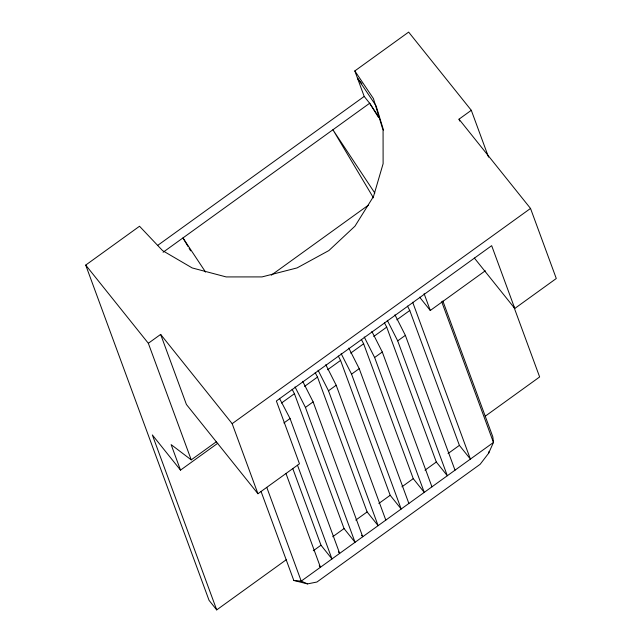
<?xml version="1.0" encoding="UTF-8"?>
<svg xmlns="http://www.w3.org/2000/svg" width="642" height="642" viewBox="0 0 642 642"><rect width="100%" height="100%" fill="white"/><g stroke="black" fill="none" stroke-linecap="round" stroke-linejoin="round"><path stroke-width="0.96" d="M261.045 491.435L293.803 580.472L307.494 583.899L316.939 582.021L480.16 464.278L488.626 453.236L489.124 451.318M488.626 453.236L493.457 442.458L492.847 436.889L442.86 301.01M286.292 559.712L216.707 609.9L209.051 600.334L85.707 265.09L139.523 226.249L162.595 250.629L192.207 267.947L226.177 276.927L262.024 276.911L297.11 267.899L328.873 250.557L354.978 226.153L373.508 196.476L383.113 163.71L383.073 130.246L373.411 98.547L354.825 70.933L408.649 32.1L471.3 110.304L488.522 157.113M157.828 245.292L364.199 96.428L354.825 70.933M163.092 252.258L369.664 103.25L379.599 118.256M216.274 441.808L191.228 459.865L148.334 343.285L160.644 334.41L232.163 423.672L257.94 493.738L299.461 463.781L276.365 400.993L491.668 245.677L514.772 308.465L556.293 278.508L530.525 208.441L459.006 119.187L471.3 110.304M271.277 275.185L368.492 205.087M232.163 423.672L530.525 208.441M216.707 609.9L152.339 434.931L180.514 470.129L217.766 443.253M281.477 403.04L294.429 393.698L292.126 389.309M304.549 386.404L317.493 377.063L315.198 372.673M327.613 369.76L340.565 360.419L338.262 356.029M350.684 353.124L363.629 343.775L361.334 339.393M373.748 336.48L386.701 327.139L384.397 322.749M396.82 319.836L409.773 310.495L407.461 306.106M419.635 297.19L430.284 310.479L485.296 270.788M283.9 422.966L290.048 418.528L279.463 398.337M294.429 393.698L344.048 528.567L355.05 542.297L305.432 407.429L313.119 401.884L302.703 381.332M317.493 377.063L367.12 511.931L378.122 525.662L328.495 390.793L336.183 385.24L325.775 364.688M340.565 360.419L390.184 495.287L401.186 509.018L351.567 374.15L359.215 368.636L348.799 348.084M363.629 343.775L413.255 478.643L424.258 492.374L374.631 357.506L382.279 351.993L371.87 331.441M386.701 327.139L436.319 462.007L447.322 475.738L397.703 340.87L405.351 335.349L394.934 314.797M485.224 416.209L539.641 376.95L513.688 306.403M313.288 550.756L320.984 545.21L292.72 468.411M332.716 536.744L344.048 528.567M355.788 520.1L367.12 511.931M378.852 503.464L390.184 495.287M401.924 486.821L413.255 478.643M424.988 470.177L436.319 462.007M448.06 453.541L459.391 445.363L409.773 310.495M293.803 580.472L301.226 581.122L307.494 583.899M191.228 459.865L171.125 444.609L180.514 470.129M361.887 83.693L357.506 78.212L376.092 105.826L383.483 130.069M474.342 258.02L514.772 308.465M459.391 445.363L470.393 459.094L412.678 302.221M361.518 535.227L362.738 536.752L313.119 401.884M338.446 551.863L339.674 553.396L290.048 418.528M320.984 545.21L331.978 558.941L297.519 465.281M85.707 265.09L148.334 343.285M319.226 565.73L320.446 567.255L285.947 473.403M257.94 493.738L186.413 404.476L160.644 334.41M364.199 96.428L369.664 103.25L378.595 117.534M374.84 193.09L332.909 129.764L373.435 197.832M205.568 272.088L182.946 237.933L188.074 246.544M189.101 248.261L190.634 250.845M387.286 320.318L397.703 340.87M364.223 336.954L374.631 357.506M341.151 353.598L351.567 374.15M318.087 370.241L328.495 390.793M295.015 386.877L305.432 407.429M459.006 119.187L459.688 121.057M441.68 301.684L493.457 442.458L301.226 581.122L266.775 487.366M424.097 293.651L430.284 310.479M405.351 335.349L455.009 470.193M382.279 351.993L431.946 486.829M359.215 368.636L408.874 503.472M336.183 385.24L385.81 520.108"/></g></svg>
